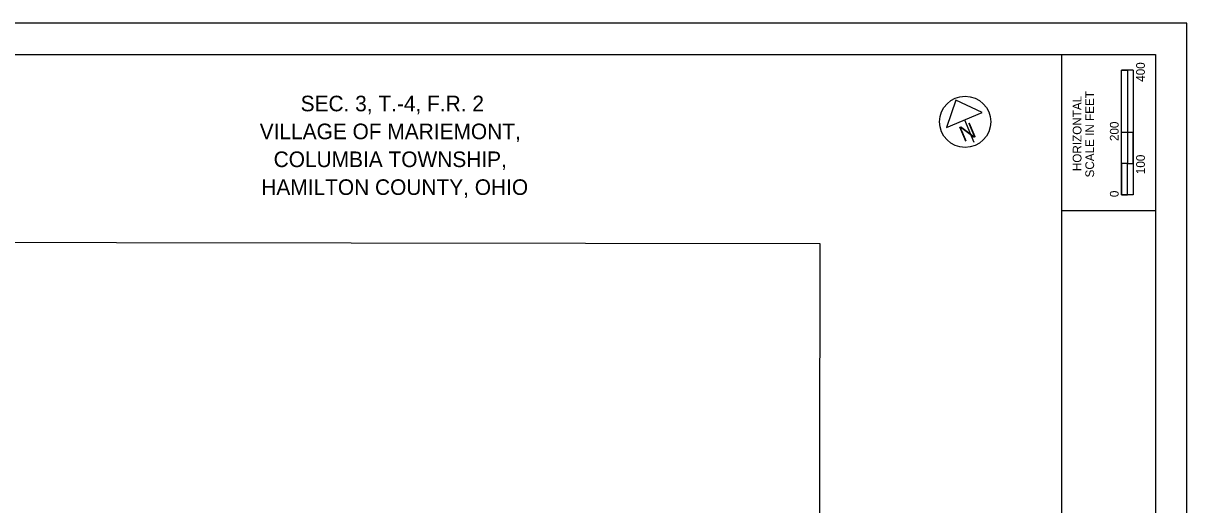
# Model space of a CAD drawing. Extents: x 0 to 51.1, y 0 to 22.
# Drawn here: x 15.37 to 34, y 14.28 to 22 of the extents above; entities that cross this region are included whole.
import ezdxf

# ---------------------------------------------------------------- set-up
doc = ezdxf.new("R2010")
doc.units = 0
for name, color, linetype in [('RW_X_Text', 7, 'Continuous'), ('SH_Border', 7, 'Continuous'), ('SH_Cut_Line', 7, 'Continuous'), ('SH_Data', 7, 'Continuous'), ('SH_Masking', 7, 'Continuous'), ('SH_Text', 7, 'Continuous')]:
    doc.layers.add(name, color=color, linetype=linetype)

msp = doc.modelspace()

# ---------------------------------------------------------------- linework, layer by layer
at = {"layer": 'RW_X_Text'}
msp.add_lwpolyline([(28.133, 18.466), (5.595, 18.5), (5.572, 3.879), (28.11, 3.844)], close=True, dxfattribs=at)
at = {"layer": 'SH_Border'}
for p, q in [((32, 0.5), (32, 21.5)), ((32, 19), (33.5, 19))]:
    msp.add_line(p, q, dxfattribs=at)
msp.add_lwpolyline([(1.5, 21.5), (33.5, 21.5), (33.5, 0.5), (1.5, 0.5)], close=True, dxfattribs=at)
at = {"layer": 'SH_Cut_Line'}
msp.add_lwpolyline([(0, 0), (34, 0), (34, 22), (0, 22)], close=True, dxfattribs=at)
at = {"layer": 'SH_Data'}
for p, q in [((32.957, 19.25), (32.957, 21.25)), ((33.144, 21.25), (32.957, 21.25)), ((32.957, 20.25), (32.957, 21.25)), ((32.957, 21.25), (33.05, 21.25)), ((33.05, 21.25), (33.051, 21.25)), ((33.051, 21.25), (33.051, 20.25)), ((33.144, 21.25), (33.144, 19.25)), ((33.051, 20.25), (32.957, 20.25)), ((33.143, 20.25), (33.05, 20.25)), ((33.05, 20.25), (33.05, 19.75)), ((33.143, 19.75), (33.143, 20.25)), ((33.05, 19.75), (32.957, 19.75)), ((32.957, 19.75), (32.957, 19.25)), ((33.05, 19.25), (33.05, 19.75)), ((33.05, 19.75), (33.143, 19.75)), ((33.144, 19.25), (32.957, 19.25)), ((32.957, 19.25), (33.05, 19.25))]:
    msp.add_line(p, q, dxfattribs=at)
at = {"layer": 'SH_Masking'}
msp.add_circle((30.452, 20.421), 0.41, dxfattribs=at)
at = {"layer": 'SH_Text'}
for p, q in [((30.306, 20.765), (30.156, 20.331)), ((30.723, 20.571), (30.306, 20.765)), ((30.156, 20.331), (30.723, 20.571)), ((30.44, 20.451), (30.591, 20.095))]:
    msp.add_line(p, q, dxfattribs=at)
msp.add_circle((30.452, 20.421), 0.41, dxfattribs=at)

# ---------------------------------------------------------------- texts
at = {"layer": 'SH_Data'}
for s, p in [('400', (33.33, 21.062)), ('SCALE IN FEET', (32.517, 19.529)), ('HORIZONTAL', (32.315, 19.63)), ('200', (32.91, 20.112)), ('100', (33.33, 19.582)), ('0', (32.91, 19.214))]:
    msp.add_text(s, height=0.14, rotation=90, dxfattribs=at).set_placement(p)
for s, p in [('SEC. 3, T.-4, F.R. 2', (19.814, 20.589)), ('VILLAGE OF MARIEMONT,', (19.159, 20.142)), ('COLUMBIA TOWNSHIP,', (19.382, 19.695)), ('           HAMILTON COUNTY, OHIO          ', (18.163, 19.249))]:
    msp.add_text(s, height=0.25, dxfattribs=at).set_placement(p)
at = {"layer": 'SH_Text'}
msp.add_text('N', height=0.25, rotation=23.0191, dxfattribs=at).set_placement((30.427, 20.094))

doc.saveas('drawing.dxf')
